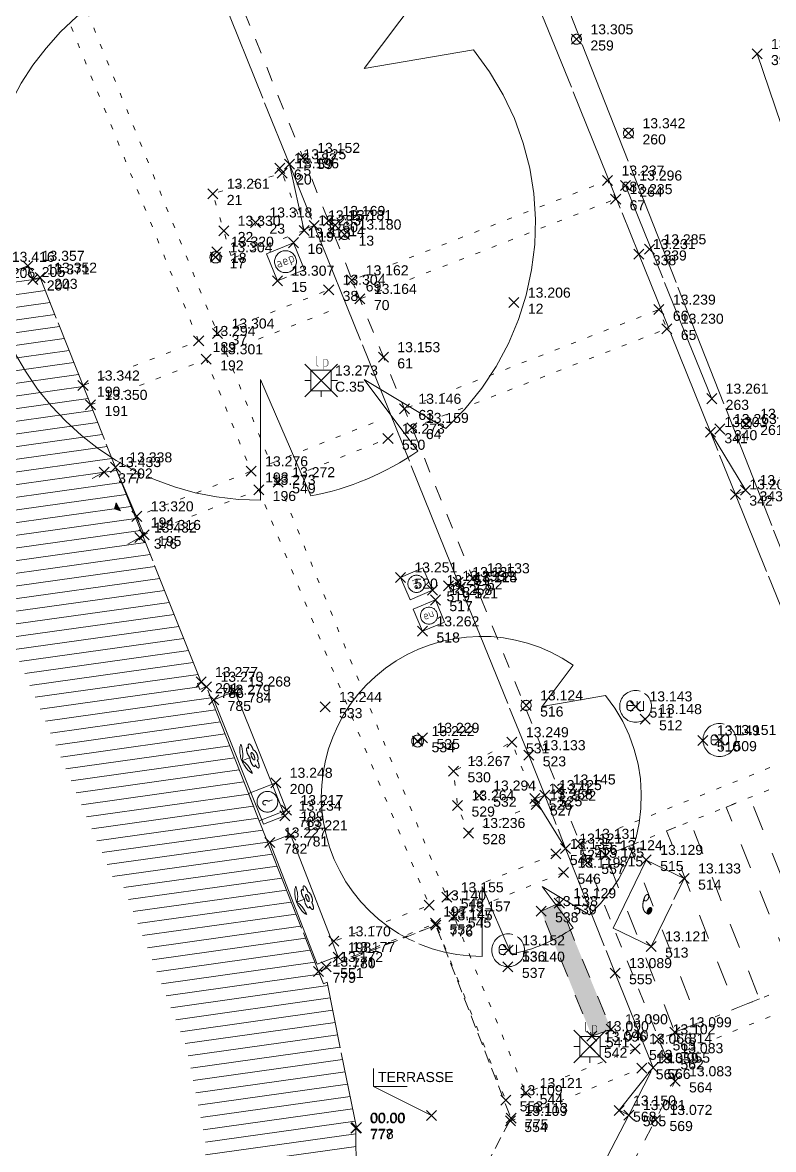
# Model space of a CAD drawing. Header units: metres. Extents: x 1223562 to 1223801, y 7191360 to 7191620.
# Drawn here: x 1223756.81 to 1223771.77, y 7191559.66 to 7191582.11 of the extents above; entities that cross this region are included whole.
import ezdxf

# ---------------------------------------------------------------- set-up
doc = ezdxf.new("R2010")
doc.units = ezdxf.units.M
doc.header["$PDMODE"] = 3
doc.header["$PDSIZE"] = 0.1
for name, pattern in [('LL_0822', [2.5, 2.5, 0]), ('LL_0824', [0.35, 0.1, -0.25]), ('LL_0828', [0.8, 0.4, -0.4]), ('LL_0829', [0.6, 0.3, -0.3]), ('ML_0862', [1, 0.5, -0.5]), ('ML_2577', [2.5, 2.5, 0]), ('RL_1103', [0.375, 0.25, -0.125]), ('RL_1105', [2.5, 2.5, 0]), ('RL_1109', [2.5, 2.5, 0]), ('Socle_Continu', [2.5, 2.5, 0]), ('Topo_Continu', [2.5, 2.5, 0]), ('YL_2901', [2.5, 2.5, 0])]:
    doc.linetypes.add(name, pattern=pattern)
for name, color, linetype, lineweight in [('BATIH_SCS', 201, 'Socle_Continu', 13), ('BATIM_SCI', 201, 'Socle_Continu', 13), ('EAUPO_SCS', 140, 'Socle_Continu', 13), ('ECPUB_SCS', 30, 'Socle_Continu', 13), ('GAZFL_SCS', 40, 'Socle_Continu', 13), ('INDET_SCS', 7, 'Socle_Continu', 13), ('JARDI_SCS', 82, 'Socle_Continu', 13), ('MARQU_PSS', 7, 'Socle_Continu', 13), ('MARQU_SCS', 7, 'Socle_Continu', 13), ('MOBUR_PSS', 251, 'Socle_Continu', 13), ('MOBUR_SCS', 251, 'Socle_Continu', 13), ('SIGTA_SCI', 7, 'Socle_Continu', 13), ('SIGTM_SCI', 1, 'Socle_Continu', 13), ('SIGTO_SCI', 255, 'Socle_Continu', 13), ('TELEC_SCS', 3, 'Socle_Continu', 13), ('VOIRH_SCS', 7, 'Socle_Continu', 13), ('VOIRI_SCS', 7, 'Socle_Continu', 13)]:
    doc.layers.add(name, color=color, linetype=linetype, lineweight=lineweight)
for name, color, linetype, lineweight, true_color in [('BATIM_SCS', 7, 'Socle_Continu', 13, 0xdf7fff), ('EAUPL_SCS', 5, 'Socle_Continu', 13, 0x0000ff), ('EAUUS_SCS', 7, 'Socle_Continu', 13, 0x7f3f00), ('SIGTS_PSS', 7, 'Socle_Continu', 13, 0x9966cc)]:
    doc.layers.add(name, color=color, linetype=linetype, lineweight=lineweight, true_color=true_color)
doc.styles.get("Standard").update_dxf_attribs({"font": 'arial.ttf'})
doc.styles.add('Style_1', font='WINGDNG2.TTF')
doc.linetypes.add('NL_0902', pattern='A,0,["U",Style_1,S=0.127,R=0,X=-0.105,Y=-0.085],1', length=1)

# ---------------------------------------------------------------- blocks, each defined once
blk = doc.blocks.new('YP_1521')
at = {"layer": 'SIGTO_SCI', "color": 7, "linetype": 'Socle_Continu'}
blk.add_point((0, 0), dxfattribs=at)
at = {"layer": 'SIGTA_SCI', "linetype": 'Socle_Continu'}
blk.add_attdef('ALT', (0.278, 0.099), '', height=0.2, dxfattribs=at)
at = {"layer": 'SIGTA_SCI', "linetype": 'Socle_Continu', "flags": 9}
blk.add_attdef('CALQUE_ALT', (1.69, -1.18), '', height=0.2, dxfattribs=at)
at = {"layer": 'SIGTM_SCI', "linetype": 'Socle_Continu'}
blk.add_attdef('MAT', (0.278, -0.223), '', height=0.2, dxfattribs=at)
at = {"layer": 'SIGTM_SCI', "linetype": 'Socle_Continu', "flags": 9}
blk.add_attdef('CALQUE_MAT', (1.69, -1.501), '', height=0.2, dxfattribs=at)
at = {"layer": 'SIGTO_SCI', "linetype": 'Socle_Continu', "flags": 9}
for tag, p in [('ID', (1.69, 0.105)), ('NATURE', (1.69, -0.216)), ('FAMILLE', (1.69, -0.538)), ('CALQUE', (1.69, -0.859)), ('PCRS', (1.69, -1.823))]:
    blk.add_attdef(tag, p, '', height=0.2, dxfattribs=at)
blk = doc.blocks.new('BP_0091')
at = {"layer": 'EAUPL_SCS', "linetype": 'Socle_Continu'}
h = blk.add_hatch(color=256, dxfattribs=at)
h.dxf.hatch_style = 1
h.paths.add_polyline_path([(0.094, 0), (0.906, 0, 0.388383)])
blk.add_line((0.906, 0), (0.094, 0), dxfattribs=at)
at = {"layer": 'EAUPL_SCS', "linetype": 'Socle_Continu', "flags": 128}
blk.add_lwpolyline([(0, 0), (0, 0.505), (1, 0.505), (1, 0)], close=True, dxfattribs=at)
at = {"layer": 'EAUPL_SCS', "linetype": 'Socle_Continu'}
blk.add_arc((0.5, -0.444), 0.602, 47.5494, 132.4506, dxfattribs=at)
at = {"layer": 'EAUPL_SCS', "linetype": 'Socle_Continu', "flags": 9}
for tag, p in [('NATURE', (1.448, 0.587)), ('ID', (1.448, 0.909)), ('CALQUE', (1.448, -0.055)), ('FAMILLE', (1.448, 0.266)), ('PCRS', (1.448, -0.377))]:
    blk.add_attdef(tag, p, '', height=0.2, dxfattribs=at)
blk = doc.blocks.new('LP_0841')
at = {"layer": 'VOIRI_SCS', "linetype": 'Socle_Continu', "flags": 128}
blk.add_lwpolyline([(0, 0), (0, 0.5), (1, 0)], dxfattribs=at)
at = {"layer": 'VOIRI_SCS', "linetype": 'Socle_Continu', "flags": 9}
for tag, p in [('ID', (1.428, 0.548)), ('NATURE', (1.428, 0.227)), ('FAMILLE', (1.428, -0.095)), ('CALQUE', (1.428, -0.416)), ('PCRS', (1.428, -0.737))]:
    blk.add_attdef(tag, p, '', height=0.2, dxfattribs=at)
blk = doc.blocks.new('AP_0001')
at = {"layer": 'EAUPO_SCS', "linetype": 'Socle_Continu'}
blk.add_line((0.113, 0.113), (-0.113, -0.113), dxfattribs=at)
blk.add_circle((0, 0), 0.1, dxfattribs=at)
at = {"layer": 'EAUPO_SCS', "linetype": 'Socle_Continu', "flags": 9}
for tag, p in [('ID', (0.809, 0.507)), ('NATURE', (0.809, 0.186)), ('FAMILLE', (0.809, -0.135)), ('CALQUE', (0.809, -0.456)), ('PCRS', (0.809, -0.778))]:
    blk.add_attdef(tag, p, '', height=0.2, dxfattribs=at)
blk = doc.blocks.new('AP_0003')
at = {"layer": 'EAUPO_SCS', "linetype": 'Socle_Continu', "flags": 128}
blk.add_lwpolyline([(-0.001, 1), (0.999, 1.001), (1, 0.001), (0, 0)], close=True, dxfattribs=at)
at = {"layer": 'EAUPO_SCS', "linetype": 'Socle_Continu', "const_width": 0.0215, "flags": 128}
for points in [[(0.282, 0.597, -0.408207), (0.338, 0.54), (0.338, 0.403), (0.258, 0.403, -1.002527), (0.258, 0.5)], [(0.564, 0.403), (0.484, 0.403, -0.408864), (0.435, 0.452), (0.435, 0.533, -0.99952), (0.564, 0.533), (0.564, 0.5), (0.435, 0.5)], [(0.661, 0.307), (0.661, 0.597), (0.734, 0.597, -0.410969), (0.79, 0.54), (0.79, 0.46, -0.406349), (0.734, 0.403), (0.661, 0.403)]]:
    blk.add_lwpolyline(points, format="xyb", dxfattribs=at)
for points in [[(0.225, 0.597), (0.282, 0.597)], [(0.338, 0.5), (0.258, 0.5)]]:
    blk.add_lwpolyline(points, dxfattribs=at)
at = {"layer": 'EAUPO_SCS', "linetype": 'Socle_Continu'}
blk.add_circle((0.5, 0.5), 0.375, dxfattribs=at)
at = {"layer": 'EAUPO_SCS', "linetype": 'Socle_Continu', "flags": 9}
for tag, p in [('ID', (1.446, 1.029)), ('NATURE', (1.446, 0.708)), ('FAMILLE', (1.446, 0.386)), ('CALQUE', (1.446, 0.065)), ('TYPE', (1.446, -0.577)), ('PCRS', (1.446, -0.256))]:
    blk.add_attdef(tag, p, '', height=0.2, dxfattribs=at)
blk = doc.blocks.new('JP_0701')
at = {"layer": 'GAZFL_SCS', "linetype": 'Socle_Continu'}
for p, q in [((0.353, 0.353), (-0.353, -0.353)), ((-0.353, -0.353), (-0.353, 0.353)), ((-0.353, 0.353), (0.353, -0.353)), ((0.353, 0.353), (0.353, -0.353))]:
    blk.add_line(p, q, dxfattribs=at)
blk.add_circle((0, 0), 0.5, dxfattribs=at)
at = {"layer": 'GAZFL_SCS', "linetype": 'Socle_Continu', "flags": 9}
for tag, p in [('NATURE', (1.116, 0.258)), ('FAMILLE', (1.116, -0.063)), ('ID', (1.116, 0.579)), ('CALQUE', (1.116, -0.385)), ('PCRS', (1.116, -0.706))]:
    blk.add_attdef(tag, p, '', height=0.2, dxfattribs=at)
blk = doc.blocks.new('TP_1202')
at = {"layer": 'JARDI_SCS', "linetype": 'Socle_Continu', "flags": 128}
blk.add_lwpolyline([(0.3101, -0.3354, 0.396139), (0.3553, 0.2812), (0.1772, 0.2506), (0.2638, 0.3665, 1.3671), (0.0084, -0.4525), (0.0084, -0.2556), (0.09, -0.4455, 0.10638), (0.2645, -0.3725), (0.1772, -0.2556)], format="xyb", close=True, dxfattribs=at)
at = {"layer": 'JARDI_SCS', "linetype": 'Socle_Continu', "flags": 9}
for tag, p in [('ID', (1.0001, 0.2274)), ('NATURE', (1.0001, -0.0939)), ('FAMILLE', (1.0001, -0.4152)), ('CALQUE', (1.0001, -0.7365)), ('PCRS', (1.0001, -1.0577))]:
    blk.add_attdef(tag, p, '', height=0.2, dxfattribs=at)
blk = doc.blocks.new('KP_0763')
at = {"layer": 'INDET_SCS', "linetype": 'Socle_Continu'}
blk.add_lwpolyline([(0, 0), (1, 0), (1, 1), (0, 1)], close=True, dxfattribs=at)
at = {"layer": 'INDET_SCS', "linetype": 'Socle_Continu', "flags": 128}
blk.add_lwpolyline([(0.426, 0.592, -1), (0.574, 0.592, -0.209077), (0.535, 0.496, 0.201083), (0.5, 0.412), (0.5, 0.371)], format="xyb", dxfattribs=at)
at = {"layer": 'INDET_SCS', "linetype": 'Socle_Continu'}
blk.add_lwpolyline([(0.494, 0.341, 0.098491), (0.492, 0.338, 0.098491), (0.491, 0.335, 0.098491), (0.492, 0.331, 0.098491), (0.494, 0.328, 0.098491), (0.496, 0.326, 0.098491), (0.5, 0.325, 0.098491), (0.504, 0.326, 0.098491), (0.506, 0.328, 0.098491), (0.508, 0.331, 0.098491), (0.509, 0.335, 0.098491), (0.508, 0.338, 0.098491), (0.506, 0.341, 0.098491), (0.504, 0.343, 0.098491), (0.5, 0.344, 0.098491), (0.496, 0.343, 0.098491)], format="xyb", close=True, dxfattribs=at)
blk.add_circle((0.5, 0.5), 0.353, dxfattribs=at)
at = {"layer": 'INDET_SCS', "linetype": 'Socle_Continu', "flags": 9}
for tag, p in [('ID', (1.315, 0.865)), ('NATURE', (1.315, 0.544)), ('FAMILLE', (1.315, 0.223)), ('CALQUE', (1.315, -0.099)), ('PCRS', (1.315, -0.42))]:
    blk.add_attdef(tag, p, '', height=0.2, dxfattribs=at)
blk = doc.blocks.new('LP_0843')
at = {"layer": 'VOIRI_SCS', "linetype": 'Socle_Continu'}
blk.add_circle((0, 0), 0.1, dxfattribs=at)
at = {"layer": 'VOIRI_SCS', "linetype": 'Socle_Continu', "flags": 9}
for tag, p in [('ID', (0.829, 0.061)), ('NATURE', (0.829, -0.26)), ('FAMILLE', (0.829, -0.582)), ('CALQUE', (0.829, -0.903)), ('PCRS', (0.829, -1.224))]:
    blk.add_attdef(tag, p, '', height=0.2, dxfattribs=at)
blk = doc.blocks.new('LP_0842')
at = {"layer": 'VOIRI_SCS', "linetype": 'Socle_Continu', "flags": 128}
blk.add_lwpolyline([(1, 0), (1, 0.5), (0, 0)], dxfattribs=at)
at = {"layer": 'VOIRI_SCS', "linetype": 'Socle_Continu', "flags": 9}
for tag, p in [('ID', (1.488, 0.614)), ('NATURE', (1.488, 0.292)), ('FAMILLE', (1.488, -0.029)), ('CALQUE', (1.488, -0.35)), ('PCRS', (1.488, -0.672))]:
    blk.add_attdef(tag, p, '', height=0.2, dxfattribs=at)
blk = doc.blocks.new('RP_1121')
at = {"layer": 'BATIM_SCS', "linetype": 'Socle_Continu'}
blk.add_hatch(color=256, dxfattribs=at).paths.add_polyline_path([(0.438, 0.086), (0.5, 0.172), (0.563, 0.086)])
for p, q in [((0, 0.276), (0, 0)), ((0.438, 0.086), (0.5, 0.172)), ((0.5, 0.172), (0.563, 0.086)), ((1, -0.001), (1, 0.275)), ((0.563, 0.086), (0.438, 0.086))]:
    blk.add_line(p, q, dxfattribs=at)
at = {"layer": 'BATIM_SCS', "linetype": 'Socle_Continu', "flags": 9}
for tag, p in [('ID', (1.431, 0.651)), ('NATURE', (1.431, 0.33)), ('FAMILLE', (1.431, 0.008)), ('CALQUE', (1.431, -0.313)), ('PCRS', (1.431, -0.634))]:
    blk.add_attdef(tag, p, '', height=0.2, dxfattribs=at)
blk = doc.blocks.new('BP_0081')
at = {"layer": 'EAUPL_SCS', "linetype": 'Socle_Continu', "const_width": 0.0333, "flags": 128}
for points in [[(-0.051, -0.144), (-0.176, -0.144, -0.424), (-0.251, -0.069), (-0.251, 0.056, -0.997785), (-0.051, 0.056), (-0.051, 0.006), (-0.226, 0.006)], [(0.073, -0.295), (0.073, 0.156), (0.186, 0.156, -0.410802), (0.273, 0.068), (0.273, -0.062, -0.396178), (0.186, -0.144), (0.098, -0.144)]]:
    blk.add_lwpolyline(points, format="xyb", dxfattribs=at)
at = {"layer": 'EAUPL_SCS', "linetype": 'Socle_Continu'}
blk.add_circle((0, 0), 0.5, dxfattribs=at)
at = {"layer": 'EAUPL_SCS', "linetype": 'Socle_Continu', "flags": 9}
for tag, p in [('ID', (0.931, 0.67)), ('NATURE', (0.931, 0.348)), ('FAMILLE', (0.931, 0.027)), ('CALQUE', (0.931, -0.294)), ('PCRS', (0.931, -0.615)), ('TYPE', (0.931, -0.937))]:
    blk.add_attdef(tag, p, '', height=0.2, dxfattribs=at)
blk = doc.blocks.new('CP_0161')
at = {"layer": 'EAUUS_SCS', "linetype": 'Socle_Continu', "const_width": 0.0333, "flags": 128}
for points in [[(-0.071, -0.125), (-0.195, -0.125, -0.405328), (-0.27, -0.05), (-0.27, 0.075, -0.999132), (-0.071, 0.075), (-0.071, 0.025), (-0.245, 0.025)], [(0.054, 0.175), (0.054, -0.038, 0.410802), (0.141, -0.125), (0.253, -0.125), (0.253, 0.175)]]:
    blk.add_lwpolyline(points, format="xyb", dxfattribs=at)
at = {"layer": 'EAUUS_SCS', "linetype": 'Socle_Continu'}
blk.add_circle((0, 0), 0.5, dxfattribs=at)
at = {"layer": 'EAUUS_SCS', "linetype": 'Socle_Continu', "flags": 9}
for tag, p in [('ID', (0.989, 0.577)), ('NATURE', (0.989, 0.255)), ('FAMILLE', (0.989, -0.066)), ('CALQUE', (0.989, -0.387)), ('PCRS', (0.989, -0.709)), ('TYPE', (0.989, -1.03))]:
    blk.add_attdef(tag, p, '', height=0.2, dxfattribs=at)
blk = doc.blocks.new('CP_0163')
at = {"layer": 'EAUUS_SCS', "linetype": 'Socle_Continu'}
blk.add_lwpolyline([(0, 0), (1, 0), (1, 1), (0, 1)], close=True, dxfattribs=at)
at = {"layer": 'EAUUS_SCS', "linetype": 'Socle_Continu', "const_width": 0.0235, "flags": 128}
for points in [[(0.45, 0.412), (0.362, 0.412, -0.405328), (0.31, 0.465), (0.31, 0.553, -0.999132), (0.45, 0.553), (0.45, 0.518), (0.327, 0.518)], [(0.538, 0.624), (0.538, 0.474, 0.410802), (0.6, 0.412), (0.679, 0.412), (0.679, 0.624)]]:
    blk.add_lwpolyline(points, format="xyb", dxfattribs=at)
at = {"layer": 'EAUUS_SCS', "linetype": 'Socle_Continu'}
blk.add_circle((0.5, 0.5), 0.353, dxfattribs=at)
at = {"layer": 'EAUUS_SCS', "linetype": 'Socle_Continu', "flags": 9}
for tag, p in [('NATURE', (1.381, 0.739)), ('ID', (1.381, 1.06)), ('FAMILLE', (1.381, 0.417)), ('CALQUE', (1.381, 0.096)), ('TYPE', (1.381, -0.546)), ('PCRS', (1.381, -0.225))]:
    blk.add_attdef(tag, p, '', height=0.2, dxfattribs=at)
blk = doc.blocks.new('GP_0481')
at = {"layer": 'ECPUB_SCS', "linetype": 'Socle_Continu'}
for p, q in [((-0.325, 0.325), (0, 0)), ((0, 0), (0.325, 0.325)), ((0, 0), (-0.325, -0.325)), ((-0.203, 0), (-0.325, 0)), ((0.203, 0.203), (-0.203, 0.203)), ((-0.203, 0.203), (-0.203, -0.203)), ((0.325, -0.325), (0, 0)), ((0.203, 0.203), (0.203, -0.203)), ((0.203, 0), (0.325, 0)), ((-0.203, -0.203), (0.203, -0.203)), ((0, -0.203), (0, -0.325))]:
    blk.add_line(p, q, dxfattribs=at)
at = {"layer": 'ECPUB_SCS', "linetype": 'Socle_Continu', "const_width": 0.01, "flags": 128}
for points in [[(-0.092, 0.487), (-0.092, 0.321, 0.378783), (-0.059, 0.287), (-0.048, 0.287)], [(0.048, 0.22), (0.048, 0.42), (0.098, 0.42, -0.410802), (0.137, 0.381), (0.137, 0.323, -0.396178), (0.098, 0.287), (0.059, 0.287)]]:
    blk.add_lwpolyline(points, format="xyb", dxfattribs=at)
at = {"layer": 'ECPUB_SCS', "linetype": 'Socle_Continu', "flags": 9}
for tag, p in [('ID', (0.722, 0.587)), ('NATURE', (0.722, 0.266)), ('FAMILLE', (0.722, -0.055)), ('CALQUE', (0.722, -0.377)), ('PCRS', (0.722, -0.698))]:
    blk.add_attdef(tag, p, '', height=0.2, dxfattribs=at)
blk = doc.blocks.new('*U63')
at = {"layer": 'BATIM_SCI', "linetype": 'Socle_Continu'}
blk.add_line((-1.153, 0.58), (0, 0), dxfattribs=at)
at = {"layer": 'BATIM_SCI', "linetype": 'Socle_Continu', "flags": 128}
blk.add_lwpolyline([(-0.48, 0.58), (-1.153, 0.58), (-1.153, 0.937)], dxfattribs=at)
at = {"layer": 'BATIM_SCI', "linetype": 'Socle_Continu'}
blk.add_point((0, 0), dxfattribs=at)
blk.add_attdef('TXT', (-1.064, 0.667), '', height=0.2, dxfattribs=at)
at = {"layer": 'BATIM_SCI', "linetype": 'Socle_Continu', "flags": 9}
for tag, p in [('ID', (1.967, 0.144)), ('NATURE', (1.967, -0.177)), ('FAMILLE', (1.967, -0.499)), ('CALQUE', (1.967, -0.82)), ('PCRS', (1.967, -1.141))]:
    blk.add_attdef(tag, p, '', height=0.2, dxfattribs=at)
blk = doc.blocks.new('NP_2606')
at = {"layer": 'MOBUR_PSS', "linetype": 'Topo_Continu'}
blk.add_lwpolyline([(0, 0), (0.6, 0), (0.6, 0.3), (0, 0.3)], close=True, dxfattribs=at)
at = {"layer": 'MOBUR_PSS', "linetype": 'Socle_Continu', "flags": 128}
blk.add_lwpolyline([(0.3, 0.1607, 1.082498), (0.3393, 0.1893, 1.082498), (0.3243, 0.2354, 1.082498), (0.2757, 0.2354, 1.082498), (0.2607, 0.1893, 1.082498), (0.3, 0.1607), (0.3, 0.0428)], format="xyb", dxfattribs=at)
for points in [[(0.2303, 0.1146, 0.278028), (0.3, 0.0428, 0.278028)], [(0.3, 0.0428, 0.278028), (0.3697, 0.1146, 0.278028)]]:
    blk.add_lwpolyline(points, format="xyb", close=True, dxfattribs=at)
at = {"layer": 'MOBUR_PSS', "linetype": 'Socle_Continu'}
blk.add_circle((0.3, 0.202), 0.0177, dxfattribs=at)
at = {"layer": 'MOBUR_PSS', "linetype": 'Topo_Continu', "flags": 9}
for tag, p in [('ID', (1.4524, 0.4083)), ('NATURE', (1.4524, 0.087)), ('FAMILLE', (1.4524, -0.2342)), ('CALQUE', (1.4524, -0.5555))]:
    blk.add_attdef(tag, p, '', height=0.2, dxfattribs=at)
at = {"layer": 'MOBUR_PSS', "linetype": 'Socle_Continu', "flags": 9}
blk.add_attdef('PCRS', (1.4524, -0.8768), '', height=0.2, dxfattribs=at)
blk = doc.blocks.new('IP_0645')
at = {"layer": 'TELEC_SCS', "linetype": 'Socle_Continu'}
h = blk.add_hatch(color=256, dxfattribs=at)
edge = h.paths.add_edge_path()
edge.add_ellipse((0.552, 0.603), major_axis=(-0.0325, 0.0325), ratio=1, start_angle=-134.959, end_angle=45.041, ccw=False)
edge.add_ellipse((0.552, 0.603), major_axis=(0.0325, 0.0325), ratio=1, start_angle=135.041, end_angle=315.041, ccw=False)
h = blk.add_hatch(color=256, dxfattribs=at)
edge = h.paths.add_edge_path()
edge.add_ellipse((0.414, 0.404), major_axis=(0.0324, 0.0324), ratio=1, start_angle=-44.959, end_angle=135.041, ccw=False)
edge.add_ellipse((0.414, 0.404), major_axis=(0.0324, 0.0324), ratio=1, start_angle=135.041, end_angle=315.041, ccw=False)
at = {"layer": 'TELEC_SCS', "linetype": 'Socle_Continu', "flags": 128}
blk.add_lwpolyline([(0, 1), (1, 1), (1, 0), (0, 0)], close=True, dxfattribs=at)
at = {"layer": 'TELEC_SCS', "linetype": 'Socle_Continu'}
for points in [[(0.47, 0.622, 0.070816), (0.429, 0.592, 0.035655), (0.413, 0.573, 0.098491)], [(0.55, 0.649, 0.060394), (0.492, 0.633, 0.025244), (0.47, 0.622, 0.098491)], [(0.598, 0.603, 0.098311), (0.594, 0.621, 0.098491), (0.584, 0.636, 0.098491), (0.57, 0.646, 0.098491), (0.552, 0.649, 0.098491), (0.534, 0.646, 0.098491), (0.52, 0.636, 0.098491), (0.51, 0.621, 0.098491), (0.506, 0.603, 0.000179), (0.506, 0.603, 0.098491)], [(0.506, 0.603, 0.098311), (0.51, 0.586, 0.098491), (0.52, 0.571, 0.098491), (0.534, 0.561, 0.098491), (0.552, 0.557, 0.098491), (0.57, 0.561, 0.098491), (0.584, 0.571, 0.098491), (0.594, 0.586, 0.098491), (0.598, 0.603, 0.000179), (0.598, 0.603, 0.098491)], [(0.378, 0.5, 0.062521), (0.367, 0.41, 0.003745), (0.367, 0.404, 0.098491)], [(0.46, 0.404, 0.098311), (0.457, 0.422, 0.098491), (0.447, 0.437, 0.098491), (0.432, 0.447, 0.098491), (0.414, 0.45, 0.098491), (0.397, 0.447, 0.098491), (0.382, 0.437, 0.098491), (0.372, 0.422, 0.098491), (0.369, 0.404, 0.000179), (0.369, 0.404, 0.098491)], [(0.413, 0.573, 0.059478), (0.388, 0.529, 0.035459), (0.378, 0.5, 0.098491)], [(0.369, 0.404, 0.098311), (0.372, 0.387, 0.098491), (0.382, 0.372, 0.098491), (0.397, 0.362, 0.098491), (0.414, 0.359, 0.098491), (0.432, 0.362, 0.098491), (0.447, 0.372, 0.098491), (0.457, 0.387, 0.098491), (0.46, 0.404, 0.000179), (0.46, 0.404, 0.098491)]]:
    blk.add_lwpolyline(points, format="xyb", dxfattribs=at)
at = {"layer": 'TELEC_SCS', "linetype": 'Socle_Continu', "flags": 9}
for tag, p in [('ID', (1.139, 0.951)), ('NATURE', (1.139, 0.63)), ('FAMILLE', (1.139, 0.309)), ('CALQUE', (1.139, -0.012)), ('PCRS', (1.139, -0.334))]:
    blk.add_attdef(tag, p, '', height=0.2, dxfattribs=at)

msp = doc.modelspace()

# ---------------------------------------------------------------- hatches: boundary and pattern name
at = {"layer": 'BATIH_SCS', "linetype": 'Socle_Continu'}
h = msp.add_hatch(dxfattribs=at)
h.set_pattern_fill('RL_1107', color=256, angle=323, pattern_type=2)
h.set_pattern_definition([(8, (0, 0), (-0.03479327524, 0.247567017185), [])])
h.paths.add_polyline_path([(1223763.477, 7191557.008), (1223763.455, 7191560.08), (1223763.465, 7191560.092), (1223762.88, 7191562.989), (1223762.806, 7191562.959), (1223762.711, 7191563.201), (1223761.529, 7191566.205), (1223761.527, 7191566.205), (1223761.313, 7191566.749), (1223760.479, 7191568.876), (1223760.348, 7191568.825), (1223760.301, 7191568.943), (1223760.37, 7191568.971), (1223759.258, 7191571.756), (1223758.662, 7191573.248), (1223757.164, 7191577.027), (1223757.018, 7191576.994), (1223756.916, 7191577.263), (1223753.872, 7191576.059), (1223758.669, 7191564.941), (1223758.785, 7191564.986), (1223759.919, 7191562.103), (1223760.082, 7191561.688), (1223760.457, 7191559.831), (1223760.475, 7191557.266), (1223760.452, 7191557.141), (1223760.061, 7191555.441), (1223759.978, 7191555.22), (1223758.015, 7191551.635), (1223758.144, 7191551.568), (1223755.578, 7191546.63), (1223758.239, 7191545.247), (1223761.321, 7191551.174), (1223761.627, 7191551.765), (1223761.663, 7191551.747), (1223761.721, 7191551.858), (1223762.167, 7191552.716), (1223762.225, 7191552.827), (1223762.118, 7191552.882), (1223762.471, 7191553.526), (1223762.536, 7191553.501), (1223762.65, 7191553.804), (1223762.757, 7191553.779), (1223763.392, 7191556.539)])
h.paths.add_polyline_path([(1223761.791, 7191552.366), (1223761.895, 7191552.38), (1223761.84, 7191552.273)], flags=16)
at = {"layer": 'VOIRH_SCS', "linetype": 'Socle_Continu'}
h = msp.add_hatch(dxfattribs=at)
h.set_pattern_fill('LL_0828', color=256, pattern_type=2)
h.set_pattern_definition([(0, (0, 0), (0, 0.1099852), [0.0635, -0.127]), (120, (0, 0), (-0.0952499772403, -0.0549926), [0.0635, -0.127]), (60, (0.0635, 0), (-0.0952499772403, 0.0549926), [0.0635, -0.127])])
h.paths.add_polyline_path([(1223756.106, 7191613.889), (1223755.738, 7191613.747), (1223756.665, 7191611.202), (1223757.068, 7191611.359)])
h.paths.add_polyline_path([(1223750.268, 7191608.738), (1223749.884, 7191608.597), (1223748.935, 7191611.127), (1223749.33, 7191611.281)])
h.paths.add_polyline_path([(1223773.638, 7191567.527), (1223774.009, 7191567.694), (1223774.374, 7191566.862), (1223774.755, 7191566.044), (1223775.18, 7191565.272), (1223775.679, 7191564.559), (1223775.355, 7191564.321), (1223774.826, 7191565.063), (1223774.385, 7191565.854), (1223773.987, 7191566.695)])
h.paths.add_polyline_path([(1223767.145, 7191564.407), (1223767.508, 7191564.565), (1223768.539, 7191562.053), (1223768.158, 7191561.915)])

# ---------------------------------------------------------------- linework, layer by layer
at = {"layer": 'BATIM_SCS', "linetype": 'RL_1105', "flags": 128}
for points in [[(1223760.37, 7191568.971), (1223758.662, 7191573.248), (1223757.164, 7191577.027), (1223757.018, 7191576.994), (1223756.916, 7191577.263), (1223753.872, 7191576.059)], [(1223758.044, 7191545.348), (1223758.239, 7191545.247), (1223761.321, 7191551.174), (1223761.627, 7191551.765), (1223761.663, 7191551.747), (1223761.721, 7191551.858), (1223762.167, 7191552.716), (1223762.225, 7191552.827), (1223762.118, 7191552.882), (1223762.471, 7191553.526), (1223762.536, 7191553.501), (1223762.65, 7191553.804), (1223762.757, 7191553.779), (1223763.392, 7191556.539), (1223763.477, 7191557.008), (1223763.455, 7191560.08), (1223763.465, 7191560.092), (1223762.88, 7191562.989), (1223762.806, 7191562.959), (1223762.711, 7191563.201), (1223760.479, 7191568.876), (1223760.348, 7191568.825), (1223760.301, 7191568.943), (1223760.37, 7191568.971)]]:
    msp.add_lwpolyline(points, dxfattribs=at)
at = {"layer": 'BATIM_SCS', "linetype": 'RL_1109', "flags": 128}
msp.add_lwpolyline([(1223759.205, 7191571.889), (1223759.234, 7191571.901), (1223758.662, 7191573.248)], dxfattribs=at)
at = {"layer": 'BATIM_SCS', "linetype": 'RL_1103', "flags": 128}
msp.add_lwpolyline([(1223763.392, 7191556.539), (1223764.765, 7191556.523), (1223764.816, 7191556.962), (1223766.546, 7191560.282), (1223765.046, 7191564.124), (1223762.711, 7191563.201)], dxfattribs=at)
at = {"layer": 'MARQU_PSS', "linetype": 'ML_2577', "flags": 128}
msp.add_lwpolyline([(1223770.544, 7191574.616), (1223768.824, 7191578.863)], dxfattribs=at)
at = {"layer": 'MARQU_SCS', "linetype": 'ML_0862', "flags": 128}
for points in [[(1223772.721, 7191563.147), (1223772.248, 7191562.96), (1223770.835, 7191566.479), (1223771.307, 7191566.668)], [(1223771.494, 7191562.661), (1223771.022, 7191562.473), (1223769.645, 7191566.004), (1223770.117, 7191566.192)], [(1223769.81, 7191561.993), (1223770.283, 7191562.181), (1223768.907, 7191565.709), (1223768.435, 7191565.52)]]:
    msp.add_lwpolyline(points, close=True, dxfattribs=at)
at = {"layer": 'MOBUR_SCS', "linetype": 'NL_0902', "flags": 128}
msp.add_lwpolyline([(1223771.448, 7191581.485), (1223771.927, 7191580.078)], dxfattribs=at)
at = {"layer": 'SIGTS_PSS', "linetype": 'YL_2901', "flags": 128}
msp.add_lwpolyline([(1223754.624, 7191615.542), (1223774.768, 7191564.41), (1223759.899, 7191516.921), (1223739.481, 7191487.157), (1223712.27, 7191430.488), (1223666.985, 7191365.329), (1223604.313, 7191397.356), (1223562.746, 7191366.34)], dxfattribs=at)
at = {"layer": 'VOIRI_SCS', "linetype": 'LL_0822', "flags": 128}
msp.add_lwpolyline([(1223755.28, 7191619.135, 0.003964), (1223754.485, 7191618.639, 0.191451), (1223753.963, 7191617.918, 0.086045), (1223753.911, 7191617.242, 0.068478), (1223754.015, 7191616.799), (1223754.185, 7191616.359), (1223754.844, 7191614.628), (1223757.321, 7191608.048), (1223757.631, 7191607.202), (1223759.576, 7191602.03), (1223761.312, 7191597.424), (1223761.668, 7191596.596), (1223763.242, 7191592.427), (1223763.624, 7191591.386), (1223764.24, 7191589.684), (1223765.593, 7191586.147), (1223769.092, 7191577.497), (1223770.519, 7191573.951), (1223771.016, 7191572.708), (1223772.563, 7191568.888), (1223773.004, 7191567.816)], format="xyb", dxfattribs=at)
at = {"layer": 'VOIRI_SCS', "linetype": 'LL_0829', "flags": 128}
msp.add_lwpolyline([(1223752.475, 7191604.343), (1223752.751, 7191604.461), (1223754.36, 7191600.152), (1223756.06, 7191595.661), (1223757.142, 7191592.616), (1223757.927, 7191590.51), (1223759.083, 7191587.643), (1223762.406, 7191579.414), (1223762.908, 7191578.157), (1223764.002, 7191575.443), (1223765.787, 7191571.039), (1223767.498, 7191566.83), (1223767.926, 7191565.747), (1223768.066, 7191565.37), (1223769.643, 7191561.476), (1223769.815, 7191561.017), (1223769.425, 7191560.247), (1223766.949, 7191555.533), (1223764.97, 7191551.709), (1223762.659, 7191547.281), (1223762.626, 7191547.283), (1223761.802, 7191545.64), (1223760.524, 7191543.187), (1223758.17, 7191538.723), (1223756.846, 7191536.066), (1223754.37, 7191531.312), (1223750.366, 7191523.521), (1223750.044, 7191522.952), (1223746.156, 7191515.393), (1223744.617, 7191512.385), (1223743.605, 7191510.507), (1223739.637, 7191502.779), (1223739.391, 7191502.359), (1223738.931, 7191502.573)], dxfattribs=at)
at = {"layer": 'VOIRI_SCS', "linetype": 'LL_0822', "flags": 128}
for points in [[(1223765.495, 7191570.963), (1223762.623, 7191578.069), (1223762.13, 7191579.287), (1223758.808, 7191587.529), (1223758.389, 7191588.545), (1223758.091, 7191589.312), (1223757.636, 7191590.403), (1223756.845, 7191592.537), (1223756.106, 7191594.56), (1223755.736, 7191595.649), (1223754.459, 7191599.014)], [(1223765.541, 7191570.861), (1223766.899, 7191567.513), (1223767.222, 7191566.718), (1223767.629, 7191565.653), (1223768.62, 7191563.172), (1223769.379, 7191561.287), (1223768.894, 7191560.343), (1223766.493, 7191555.734), (1223764.833, 7191552.553)]]:
    msp.add_lwpolyline(points, dxfattribs=at)
at = {"layer": 'VOIRI_SCS', "linetype": 'LL_0824', "flags": 128}
for points in [[(1223757.441, 7191590.327), (1223755.186, 7191589.51), (1223760.699, 7191575.914), (1223762.912, 7191576.786)], [(1223752.696, 7191588.605), (1223754.804, 7191589.355), (1223760.322, 7191575.766), (1223758.017, 7191574.878)], [(1223762.425, 7191577.968), (1223761.985, 7191579.106), (1223760.604, 7191578.699), (1223760.982, 7191577.41)], [(1223762.425, 7191577.968), (1223760.982, 7191577.41)], [(1223760.865, 7191575.545), (1223763.06, 7191576.41)], [(1223758.169, 7191574.493), (1223760.473, 7191575.401), (1223761.368, 7191573.169), (1223759.089, 7191572.272), (1223759.234, 7191571.901), (1223761.519, 7191572.8), (1223764.916, 7191564.522), (1223763.017, 7191563.805)], [(1223760.865, 7191575.545), (1223761.756, 7191573.322)], [(1223761.756, 7191573.322), (1223763.946, 7191574.193)], [(1223767.44, 7191565.547), (1223765.266, 7191564.682), (1223761.908, 7191572.952), (1223764.094, 7191573.821)], [(1223769.017, 7191561.665), (1223766.839, 7191560.783), (1223765.408, 7191564.3), (1223767.592, 7191565.174)], [(1223762.863, 7191563.294), (1223765.043, 7191564.163), (1223766.44, 7191560.639)], [(1223765.464, 7191564.284), (1223763.165, 7191563.415)], [(1223766.533, 7191560.227), (1223769.152, 7191561.277)]]:
    msp.add_lwpolyline(points, dxfattribs=at)
for points in [[(1223768.631, 7191578.592), (1223768.47, 7191578.962), (1223763.372, 7191576.975), (1223763.535, 7191576.604)], [(1223764.422, 7191574.415), (1223764.571, 7191574.034), (1223769.651, 7191576.01), (1223769.493, 7191576.39)], [(1223767.044, 7191566.533), (1223765.698, 7191565.963), (1223765.48, 7191566.513), (1223765.4, 7191567.196), (1223766.564, 7191567.772)], [(1223767.926, 7191565.747), (1223768.066, 7191565.37), (1223773.16, 7191567.416), (1223773.011, 7191567.789)], [(1223774.93, 7191564.028), (1223775.215, 7191563.715), (1223769.643, 7191561.476), (1223769.487, 7191561.853)]]:
    msp.add_lwpolyline(points, close=True, dxfattribs=at)
at = {"layer": 'VOIRI_SCS', "linetype": 'LL_0828', "flags": 128}
msp.add_lwpolyline([(1223767.145, 7191564.407), (1223767.508, 7191564.565), (1223768.539, 7191562.053), (1223768.158, 7191561.915)], close=True, dxfattribs=at)

# ---------------------------------------------------------------- block references
at = {"layer": 'BATIM_SCI', "linetype": 'Socle_Continu'}
msp.add_blockref('*U63', (1223764.959, 7191560.333), dxfattribs=at).add_auto_attribs({'TXT': 'TERRASSE'})
at = {"layer": 'BATIM_SCS', "linetype": 'Socle_Continu', "xscale": 1.486740783917281, "rotation": 118.5955796583665}
msp.add_blockref('RP_1121', (1223759.151, 7191571.849), dxfattribs=at)
at = {"layer": 'EAUPL_SCS', "linetype": 'Socle_Continu', "xscale": 0.1120535816359664, "yscale": 0.4038, "rotation": 111.7960921437627}
msp.add_blockref('BP_0091', (1223765.536, 7191570.859), dxfattribs=at)
at = {"layer": 'EAUPL_SCS', "linetype": 'Socle_Continu', "xscale": 0.6610389932388715, "yscale": 0.6610389932388715}
msp.add_blockref('BP_0081', (1223770.7, 7191567.816), dxfattribs=at)
at = {"layer": 'EAUPO_SCS', "linetype": 'Socle_Continu'}
for p in [(1223763.041, 7191578.075), (1223763.229, 7191577.887), (1223766.847, 7191568.506)]:
    msp.add_blockref('AP_0001', p, dxfattribs=at)
at = {"layer": 'EAUPO_SCS', "linetype": 'Socle_Continu', "xscale": 0.5814925193675474, "yscale": 0.5814925193675474, "rotation": 22.15178975017881}
msp.add_blockref('AP_0003', (1223761.892, 7191576.966), dxfattribs=at)
at = {"layer": 'EAUUS_SCS', "linetype": 'Socle_Continu'}
for p, xscale, yscale, rotation in [((1223764.982, 7191570.801), 0.4865660027497629, 0.4865660027497629, 113.3785535835989), ((1223764.782, 7191569.981), 0.4773452728374833, 0.4773452728374833, 22.61234456440722)]:
    msp.add_blockref('CP_0163', p, dxfattribs=dict(at, xscale=xscale, yscale=yscale, rotation=rotation))
for p, xscale, yscale in [((1223769.027, 7191568.485), 0.6328914819708067, 0.6328914819708067), ((1223766.488, 7191563.626), 0.6538685652153654, 0.6538685652153654)]:
    msp.add_blockref('CP_0161', p, dxfattribs=dict(at, xscale=xscale, yscale=yscale))
at = {"layer": 'ECPUB_SCS', "linetype": 'Socle_Continu'}
for p in [(1223762.761, 7191574.978), (1223768.119, 7191561.707)]:
    msp.add_blockref('GP_0481', p, dxfattribs=at)
at = {"layer": 'GAZFL_SCS', "linetype": 'Socle_Continu'}
for p, xscale, yscale in [((1223760.66, 7191577.433), 0.2272117665644712, 0.2272117665644712), ((1223764.684, 7191567.794), 0.2360300403219814, 0.2360300403219814)]:
    msp.add_blockref('JP_0701', p, dxfattribs=dict(at, xscale=xscale, yscale=yscale))
at = {"layer": 'INDET_SCS', "linetype": 'Socle_Continu', "xscale": 0.5848438420312919, "yscale": 0.5848438420312919, "zscale": 1.414213563280057, "rotation": 111.464416381381}
msp.add_blockref('KP_0763', (1223762.072, 7191566.419), dxfattribs=at)
at = {"layer": 'JARDI_SCS', "linetype": 'Socle_Continu'}
for p, xscale, yscale in [((1223761.454, 7191578.127), 12.23090627231128, 12.23090627231128), ((1223765.912, 7191566.709), 7.084041304763749, 7.084041304763749)]:
    msp.add_blockref('TP_1202', p, dxfattribs=dict(at, xscale=xscale, yscale=yscale))
at = {"layer": 'MOBUR_PSS', "linetype": 'Socle_Continu'}
for p, xscale, yscale, zscale, rotation in [((1223760.621, 7191568.617), 4.451994009788856, 1.513799390539868, 2.747115723748371, 291.8871967732294), ((1223761.742, 7191565.773), 4.33700502673225, 1.4747, 2.676161440629822, 291.1627654582618)]:
    msp.add_blockref('NP_2606', p, dxfattribs=dict(at, xscale=xscale, yscale=yscale, zscale=zscale, rotation=rotation))
at = {"layer": 'SIGTO_SCI', "linetype": 'Socle_Continu'}
for p, values in [((1223767.85, 7191581.776), {'ALT': '13.305', 'MAT': '259'}), ((1223771.448, 7191581.485), {'ALT': '13.446', 'MAT': '398'}), ((1223768.887, 7191579.905), {'ALT': '13.342', 'MAT': '260'}), ((1223762.406, 7191579.414), {'ALT': '13.152', 'MAT': '59'}), ((1223761.941, 7191579.205), {'ALT': '13.182', 'MAT': '6'}), ((1223762.13, 7191579.287), {'ALT': '13.125', 'MAT': '5'}), ((1223761.985, 7191579.106), {'ALT': '13.196', 'MAT': '20'}), ((1223768.47, 7191578.962), {'ALT': '13.237', 'MAT': '68'}), ((1223760.604, 7191578.699), {'ALT': '13.261', 'MAT': '21'}), ((1223768.824, 7191578.863), {'ALT': '13.296', 'MAT': '264'}), ((1223768.631, 7191578.592), {'ALT': '13.235', 'MAT': '67'}), ((1223761.454, 7191578.127), {'ALT': '13.318', 'MAT': '23'}), ((1223762.623, 7191578.069), {'ALT': '13.157', 'MAT': '4'}), ((1223762.908, 7191578.157), {'ALT': '13.169', 'MAT': '60'}), ((1223763.041, 7191578.075), {'ALT': '13.181', 'MAT': '14'}), ((1223760.821, 7191577.961), {'ALT': '13.330', 'MAT': '22'}), ((1223762.425, 7191577.968), {'ALT': '13.283', 'MAT': '19'}), ((1223763.229, 7191577.887), {'ALT': '13.180', 'MAT': '13'}), ((1223762.211, 7191577.724), {'ALT': '13.313', 'MAT': '16'}), ((1223769.304, 7191577.592), {'ALT': '13.285', 'MAT': '339'}), ((1223760.66, 7191577.433), {'ALT': '13.304', 'MAT': '17'}), ((1223760.687, 7191577.544), {'ALT': '13.320', 'MAT': '18'}), ((1223769.092, 7191577.497), {'ALT': '13.231', 'MAT': '338'}), ((1223756.32, 7191577.243), {'ALT': '13.416', 'MAT': '206'}), ((1223756.916, 7191577.263), {'ALT': '13.357', 'MAT': '205'}), ((1223757.018, 7191576.994), {'ALT': '13.371', 'MAT': '204'}), ((1223757.164, 7191577.027), {'ALT': '13.352', 'MAT': '203'}), ((1223761.892, 7191576.966), {'ALT': '13.307', 'MAT': '15'}), ((1223763.372, 7191576.975), {'ALT': '13.162', 'MAT': '69'}), ((1223762.912, 7191576.786), {'ALT': '13.304', 'MAT': '38'}), ((1223763.535, 7191576.604), {'ALT': '13.164', 'MAT': '70'}), ((1223766.603, 7191576.53), {'ALT': '13.206', 'MAT': '12'}), ((1223769.493, 7191576.39), {'ALT': '13.239', 'MAT': '66'}), ((1223769.651, 7191576.01), {'ALT': '13.230', 'MAT': '65'}), ((1223760.322, 7191575.766), {'ALT': '13.294', 'MAT': '189'}), ((1223760.699, 7191575.914), {'ALT': '13.304', 'MAT': '37'}), ((1223760.473, 7191575.401), {'ALT': '13.301', 'MAT': '192'}), ((1223764.002, 7191575.443), {'ALT': '13.153', 'MAT': '61'}), ((1223758.017, 7191574.878), {'ALT': '13.342', 'MAT': '190'}), ((1223762.761, 7191574.978), {'ALT': '13.273', 'MAT': 'C.35'}), ((1223758.169, 7191574.493), {'ALT': '13.350', 'MAT': '191'}), ((1223764.422, 7191574.415), {'ALT': '13.146', 'MAT': '63'}), ((1223770.544, 7191574.616), {'ALT': '13.261', 'MAT': '263'}), ((1223764.571, 7191574.034), {'ALT': '13.159', 'MAT': '64'}), ((1223770.709, 7191574.012), {'ALT': '13.263', 'MAT': '340'}), ((1223771.233, 7191574.116), {'ALT': '13.329', 'MAT': '261'}), ((1223764.094, 7191573.821), {'ALT': '13.273', 'MAT': '550'}), ((1223770.519, 7191573.951), {'ALT': '13.203', 'MAT': '341'}), ((1223758.44, 7191573.154), {'ALT': '13.433', 'MAT': '377'}), ((1223758.662, 7191573.248), {'ALT': '13.338', 'MAT': '202'}), ((1223761.368, 7191573.169), {'ALT': '13.276', 'MAT': '193'}), ((1223761.908, 7191572.952), {'ALT': '13.272', 'MAT': '549'}), ((1223761.519, 7191572.8), {'ALT': '13.273', 'MAT': '196'}), ((1223771.016, 7191572.708), {'ALT': '13.203', 'MAT': '342'}), ((1223771.219, 7191572.794), {'ALT': '13.324', 'MAT': '343'}), ((1223759.089, 7191572.272), {'ALT': '13.320', 'MAT': '194'}), ((1223759.151, 7191571.849), {'ALT': '13.432', 'MAT': '376'}), ((1223759.234, 7191571.901), {'ALT': '13.316', 'MAT': '195'}), ((1223764.343, 7191571.055), {'ALT': '13.251', 'MAT': '520'}), ((1223765.298, 7191570.887), {'ALT': '13.255', 'MAT': '3'}), ((1223765.495, 7191570.963), {'ALT': '13.125', 'MAT': '2'}), ((1223765.536, 7191570.859), {'ALT': '13.115', 'MAT': '1'}), ((1223765.541, 7191570.861), {'ALT': '13.124', 'MAT': '521'}), ((1223765.787, 7191571.039), {'ALT': '13.133', 'MAT': '62'}), ((1223764.982, 7191570.801), {'ALT': '13.251', 'MAT': '519'}), ((1223765.039, 7191570.605), {'ALT': '13.258', 'MAT': '517'}), ((1223764.782, 7191569.981), {'ALT': '13.262', 'MAT': '518'}), ((1223760.37, 7191568.971), {'ALT': '13.277', 'MAT': '201'}), ((1223760.479, 7191568.876), {'ALT': '13.270', 'MAT': '786'}), ((1223760.621, 7191568.617), {'ALT': '13.279', 'MAT': '785'}), ((1223761.027, 7191568.781), {'ALT': '13.268', 'MAT': '784'}), ((1223762.841, 7191568.474), {'ALT': '13.244', 'MAT': '533'}), ((1223766.847, 7191568.506), {'ALT': '13.124', 'MAT': '516'}), ((1223769.027, 7191568.485), {'ALT': '13.143', 'MAT': '511'}), ((1223769.217, 7191568.232), {'ALT': '13.148', 'MAT': '512'}), ((1223764.684, 7191567.794), {'ALT': '13.222', 'MAT': '534'}), ((1223764.783, 7191567.859), {'ALT': '13.229', 'MAT': '535'}), ((1223766.564, 7191567.772), {'ALT': '13.249', 'MAT': '531'}), ((1223770.37, 7191567.808), {'ALT': '13.149', 'MAT': '510'}), ((1223770.7, 7191567.816), {'ALT': '13.151', 'MAT': '509'}), ((1223766.899, 7191567.513), {'ALT': '13.133', 'MAT': '523'}), ((1223765.4, 7191567.196), {'ALT': '13.267', 'MAT': '530'}), ((1223761.858, 7191566.963), {'ALT': '13.248', 'MAT': '200'}), ((1223767.498, 7191566.83), {'ALT': '13.145', 'MAT': '522'}), ((1223765.912, 7191566.709), {'ALT': '13.294', 'MAT': '532'}), ((1223767.018, 7191566.649), {'ALT': '13.271', 'MAT': '526'}), ((1223767.222, 7191566.718), {'ALT': '13.125', 'MAT': '525'}), ((1223762.072, 7191566.419), {'ALT': '13.217', 'MAT': '199'}), ((1223765.48, 7191566.513), {'ALT': '13.264', 'MAT': '529'}), ((1223767.044, 7191566.533), {'ALT': '13.258', 'MAT': '527'}), ((1223762.038, 7191566.307), {'ALT': '13.234', 'MAT': '783'}), ((1223762.16, 7191565.917), {'ALT': '13.221', 'MAT': '781'}), ((1223765.698, 7191565.963), {'ALT': '13.236', 'MAT': '528'}), ((1223761.742, 7191565.773), {'ALT': '13.227', 'MAT': '782'}), ((1223767.629, 7191565.653), {'ALT': '13.121', 'MAT': '524'}), ((1223767.926, 7191565.747), {'ALT': '13.131', 'MAT': '556'}), ((1223767.44, 7191565.547), {'ALT': '13.135', 'MAT': '547'}), ((1223768.435, 7191565.52), {'ALT': '13.124', 'MAT': '815'}), ((1223768.066, 7191565.37), {'ALT': '13.135', 'MAT': '557'}), ((1223769.24, 7191565.427), {'ALT': '13.129', 'MAT': '515'}), ((1223767.592, 7191565.174), {'ALT': '13.119', 'MAT': '546'}), ((1223769.995, 7191565.057), {'ALT': '13.133', 'MAT': '514'}), ((1223765.266, 7191564.682), {'ALT': '13.155', 'MAT': '548'}), ((1223767.508, 7191564.565), {'ALT': '13.129', 'MAT': '539'}), ((1223764.916, 7191564.522), {'ALT': '13.140', 'MAT': '197'}), ((1223767.145, 7191564.407), {'ALT': '13.138', 'MAT': '538'}), ((1223765.043, 7191564.163), {'ALT': '13.147', 'MAT': '552'}), ((1223765.046, 7191564.124), {'ALT': '13.145', 'MAT': '776'}), ((1223765.408, 7191564.3), {'ALT': '13.157', 'MAT': '545'}), ((1223763.017, 7191563.805), {'ALT': '13.170', 'MAT': '198'}), ((1223769.338, 7191563.703), {'ALT': '13.121', 'MAT': '513'}), ((1223763.103, 7191563.491), {'ALT': '13.177', 'MAT': '780'}), ((1223766.488, 7191563.626), {'ALT': '13.152', 'MAT': '536'}), ((1223762.711, 7191563.201), {'ALT': '13.171', 'MAT': '779'}), ((1223762.863, 7191563.294), {'ALT': '13.172', 'MAT': '551'}), ((1223766.485, 7191563.299), {'ALT': '13.140', 'MAT': '537'}), ((1223768.62, 7191563.172), {'ALT': '13.089', 'MAT': '555'}), ((1223768.158, 7191561.915), {'ALT': '13.090', 'MAT': '541'}), ((1223768.539, 7191562.053), {'ALT': '13.090', 'MAT': '540'}), ((1223769.487, 7191561.853), {'ALT': '13.102', 'MAT': '563'}), ((1223769.81, 7191561.993), {'ALT': '13.099', 'MAT': '814'}), ((1223768.119, 7191561.707), {'ALT': '13.096', 'MAT': '542'}), ((1223769.017, 7191561.665), {'ALT': '13.066', 'MAT': '543'}), ((1223769.643, 7191561.476), {'ALT': '13.083', 'MAT': '562'}), ((1223769.152, 7191561.277), {'ALT': '13.059', 'MAT': '567'}), ((1223769.379, 7191561.287), {'ALT': '13.055', 'MAT': '566'}), ((1223769.815, 7191561.017), {'ALT': '13.083', 'MAT': '564'}), ((1223766.839, 7191560.783), {'ALT': '13.121', 'MAT': '544'}), ((1223766.44, 7191560.639), {'ALT': '13.109', 'MAT': '553'}), ((1223766.546, 7191560.282), {'ALT': '13.113', 'MAT': '775'}), ((1223768.699, 7191560.433), {'ALT': '13.150', 'MAT': '568'}), ((1223768.894, 7191560.343), {'ALT': '13.031', 'MAT': '565'}), ((1223763.455, 7191560.08), {'ALT': '00.00', 'MAT': '777'}), ((1223763.465, 7191560.092), {'ALT': '00.00', 'MAT': '778'}), ((1223766.533, 7191560.227), {'ALT': '13.109', 'MAT': '554'}), ((1223769.425, 7191560.247), {'ALT': '13.072', 'MAT': '569'})]:
    msp.add_blockref('YP_1521', p, dxfattribs=at).add_auto_attribs(values)
at = {"layer": 'TELEC_SCS', "linetype": 'Socle_Continu', "xscale": 1.5054, "yscale": 0.8407, "rotation": 64.1309106026392}
msp.add_blockref('IP_0645', (1223769.338, 7191563.703), dxfattribs=at)
at = {"layer": 'VOIRI_SCS', "linetype": 'Socle_Continu'}
for p in [(1223767.85, 7191581.776), (1223768.887, 7191579.905), (1223771.233, 7191574.116)]:
    msp.add_blockref('LP_0843', p, dxfattribs=at)
for name, p, xscale, yscale, zscale, rotation in [('LP_0841', (1223762.623, 7191578.069), 1.3136, 0.4449048099192193, 2.159288610283034, 112.0207007941535), ('LP_0842', (1223770.519, 7191573.951), 1.339, 0.441907054460969, 1.999999998931547, 291.7928376713176), ('LP_0842', (1223767.629, 7191565.653), 1.1398, 0.4287118485189946, 1.999999999354495, 110.9442294088545), ('LP_0841', (1223768.894, 7191560.343), 1.0616, 0.4303615491546209, 1.889374087292149, 62.8256065798127)]:
    msp.add_blockref(name, p, dxfattribs=dict(at, xscale=xscale, yscale=yscale, zscale=zscale, rotation=rotation))

doc.saveas('drawing.dxf')
